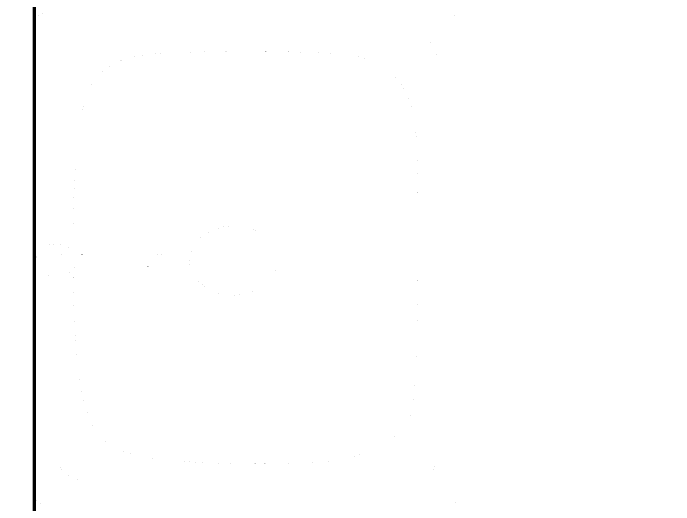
# Model space of a CAD drawing. Header units: metres. Extents: x 4.1 to 16.1, y -8.7 to -1.1.
# Drawn here: x 8.726 to 9.641, y -3.244 to -2.563 of the extents above; entities that cross this region are included whole.
import ezdxf

# ---------------------------------------------------------------- set-up
doc = ezdxf.new("R2010")
doc.units = ezdxf.units.M
doc.header["$LTSCALE"] = 10
doc.layers.get('0').update_dxf_attribs({"linetype": 'CONTINUOUS', "lineweight": 100})
doc.layers.add('plumbing', color=15, linetype='CONTINUOUS', lineweight=100)
doc.layers.add('walls', color=8, linetype='CONTINUOUS', lineweight=100)

# ---------------------------------------------------------------- blocks, each defined once
blk = doc.blocks.new('F-0-1')
at = {"color": 0, "const_width": 0.01}
for points in [[(-339.53, 282.44), (-339.32, 283.87)], [(-339.32, 283.87), (-338.97, 285.23)], [(-338.97, 285.23), (-338.46, 286.49)], [(-338.46, 286.49), (-337.82, 287.65)], [(-337.82, 287.65), (-337.06, 288.69)], [(-337.06, 288.69), (-336.19, 289.6)], [(-336.19, 289.6), (-335.22, 290.37)], [(-335.22, 290.37), (-334.17, 290.99)], [(-334.17, 290.99), (-333.04, 291.45)], [(-333.04, 291.45), (-331.85, 291.73)], [(-331.85, 291.73), (-330.61, 291.83)], [(-330.61, 291.83), (-330.61, 291.83)], [(-330.61, 291.83), (-275.51, 291.83)], [(-330.61, 291.83), (-330.61, 291.83)], [(-330.61, 291.83), (-330.61, 291.83)], [(-330.61, 291.83), (-330.61, 291.83)], [(-330.61, 291.83), (-330.61, 291.83)], [(-330.61, 291.83), (-330.61, 291.83)], [(-330.61, 291.83), (-330.61, 291.83)], [(-330.61, 291.83), (-330.61, 291.83)], [(-330.61, 291.83), (-330.61, 291.83)], [(-330.61, 291.83), (-330.61, 291.83)], [(-330.61, 291.83), (-330.61, 291.83)], [(-330.61, 291.83), (-330.61, 291.83)], [(-330.61, 291.83), (-330.61, 291.83)], [(-330.61, 291.83), (-330.61, 291.83)], [(-330.61, 291.83), (-330.61, 291.83)], [(-275.51, 291.83), (-220.4, 291.83)], [(-220.4, 291.83), (-165.3, 291.83)], [(-165.3, 291.83), (-110.2, 291.83)], [(-110.2, 291.83), (-55.1, 291.83)], [(-55.1, 291.83), (0, 291.83)], [(0, 291.83), (55.1, 291.83)], [(55.1, 291.83), (110.2, 291.83)], [(110.2, 291.83), (165.3, 291.83)], [(165.3, 291.83), (220.4, 291.83)], [(220.4, 291.83), (275.51, 291.83)], [(275.51, 291.83), (330.61, 291.83)], [(330.61, 291.83), (331.84, 291.73)], [(331.84, 291.73), (333.02, 291.43)], [(333.02, 291.43), (334.13, 290.95)], [(334.13, 290.95), (335.17, 290.3)], [(335.17, 290.3), (336.12, 289.49)], [(336.12, 289.49), (336.98, 288.55)], [(336.98, 288.55), (337.72, 287.47)], [(337.72, 287.47), (338.36, 286.28)], [(338.36, 286.28), (338.87, 284.99)], [(338.87, 284.99), (339.24, 283.61)], [(-339.56, 280.93), (-339.53, 282.44)], [(-339.56, 234.11), (-339.56, 280.93)], [(339.24, 283.61), (339.48, 282.16)], [(339.48, 282.16), (339.56, 280.65)], [(339.56, 280.65), (339.56, 233.85)], [(-295.29, 258.18), (-298.29, 255.76)], [(-292.03, 260.13), (-295.29, 258.18)], [(-288.54, 261.57), (-292.03, 260.13)], [(-284.87, 262.46), (-288.54, 261.57)], [(-281.03, 262.77), (-284.87, 262.46)], [(-234.52, 262.77), (-281.03, 262.77)], [(-188.01, 262.77), (-234.52, 262.77)], [(-141.49, 262.77), (-188.01, 262.77)], [(-94.98, 262.77), (-141.49, 262.77)], [(-48.46, 262.77), (-94.98, 262.77)], [(-1.95, 262.77), (-48.46, 262.77)], [(44.56, 262.77), (-1.95, 262.77)], [(91.08, 262.77), (44.56, 262.77)], [(137.59, 262.77), (91.08, 262.77)], [(184.1, 262.77), (137.59, 262.77)], [(230.62, 262.77), (184.1, 262.77)], [(277.13, 262.77), (230.62, 262.77)], [(280.96, 262.46), (277.13, 262.77)], [(284.64, 261.57), (280.96, 262.46)], [(288.13, 260.13), (284.64, 261.57)], [(291.39, 258.18), (288.13, 260.13)], [(294.39, 255.76), (291.39, 258.18)], [(-303.38, 249.7), (-305.41, 246.13)], [(-301, 252.92), (-303.38, 249.7)], [(-298.29, 255.76), (-301, 252.92)], [(297.1, 252.92), (294.39, 255.76)], [(299.48, 249.7), (297.1, 252.92)], [(301.51, 246.13), (299.48, 249.7)], [(-308.25, 238.13), (-309, 233.78)], [(-307.05, 242.26), (-308.25, 238.13)], [(-305.41, 246.13), (-307.05, 242.26)], [(303.14, 242.26), (301.51, 246.13)], [(304.35, 238.13), (303.14, 242.26)], [(305.1, 233.78), (304.35, 238.13)], [(-339.56, 187.29), (-339.56, 234.11)], [(-309, 233.78), (-309.26, 229.24)], [(-309.26, 229.24), (-309.26, 191.13)], [(-203.27, 230.72), (-215.9, 227.22)], [(-189.46, 233.16), (-203.27, 230.72)], [(-169.41, 234.88), (-189.46, 233.16)], [(-141.17, 236.17), (-169.41, 234.88)], [(-106.48, 237.03), (-141.17, 236.17)], [(-67.09, 237.5), (-106.48, 237.03)], [(-24.72, 237.6), (-67.09, 237.5)], [(18.88, 237.35), (-24.72, 237.6)], [(61.97, 236.77), (18.88, 237.35)], [(102.82, 235.89), (61.97, 236.77)], [(139.68, 234.73), (102.82, 235.89)], [(170.82, 233.31), (139.68, 234.73)], [(194.49, 231.66), (170.82, 233.31)], [(208.97, 229.8), (194.49, 231.66)], [(218.08, 226.9), (208.97, 229.8)], [(305.36, 229.24), (305.1, 233.78)], [(305.36, 191.13), (305.36, 229.24)], [(339.56, 233.85), (339.56, 187.06)], [(-227.38, 222.68), (-237.73, 217.14)], [(-215.9, 227.22), (-227.38, 222.68)], [(226.8, 222.19), (218.08, 226.9)], [(235.06, 215.83), (226.8, 222.19)], [(-246.97, 210.63), (-255.13, 203.19)], [(-237.73, 217.14), (-246.97, 210.63)], [(242.82, 207.99), (235.06, 215.83)], [(-255.13, 203.19), (-262.21, 194.86)], [(250.03, 198.81), (242.82, 207.99)], [(-262.21, 194.86), (-268.26, 185.66)], [(256.62, 188.45), (250.03, 198.81)], [(-339.56, 140.47), (-339.56, 187.29)], [(-309.26, 191.13), (-309.26, 153.02)], [(-268.26, 185.66), (-273.28, 175.64)], [(262.55, 177.07), (256.62, 188.45)], [(305.36, 153.02), (305.36, 191.13)], [(339.56, 187.06), (339.56, 140.26)], [(-273.28, 175.64), (-277.29, 164.82)], [(267.76, 164.82), (262.55, 177.07)], [(-277.29, 164.82), (-280.33, 153.25)], [(272.19, 151.85), (267.76, 164.82)], [(-309.26, 153.02), (-309.26, 114.9)], [(-280.33, 153.25), (-282.41, 140.96)], [(275.81, 138.33), (272.19, 151.85)], [(305.36, 114.9), (305.36, 153.02)], [(-339.56, 93.64), (-339.56, 140.47)], [(-282.41, 140.96), (-283.89, 126)], [(278.54, 124.4), (275.81, 138.33)], [(339.56, 140.26), (339.56, 93.46)], [(-283.89, 126), (-285.11, 106.95)], [(280.34, 110.22), (278.54, 124.4)], [(-309.26, 114.9), (-309.26, 76.79)], [(281.53, 94.91), (280.34, 110.22)], [(305.36, 76.79), (305.36, 114.9)], [(-285.11, 106.95), (-286.07, 84.58)], [(-339.56, 46.82), (-339.56, 93.64)], [(282.45, 77.69), (281.53, 94.91)], [(339.56, 93.46), (339.56, 46.66)], [(-286.07, 84.58), (-286.77, 59.67)], [(-309.26, 76.79), (-309.26, 38.67)], [(283.1, 58.91), (282.45, 77.69)], [(305.36, 38.67), (305.36, 76.79)], [(-286.77, 59.67), (-287.21, 33)], [(283.49, 38.91), (283.1, 58.91)], [(-339.56, 0), (-339.56, 46.82)], [(339.56, 46.66), (339.56, -0.14)], [(-309.26, 38.67), (-309.26, 0.56)], [(-16.45, 37.81), (-21.99, 34.27)], [(-10.54, 40.42), (-16.45, 37.81)], [(-4.31, 42.05), (-10.54, 40.42)], [(2.18, 42.61), (-4.31, 42.05)], [(2.18, 42.61), (2.18, 42.61)], [(8.67, 42.05), (2.18, 42.61)], [(2.18, 42.61), (2.18, 42.61)], [(2.18, 42.61), (2.18, 42.61)], [(2.18, 42.61), (2.18, 42.61)], [(2.18, 42.61), (2.18, 42.61)], [(2.18, 42.61), (2.18, 42.61)], [(2.18, 42.61), (2.18, 42.61)], [(2.18, 42.61), (2.18, 42.61)], [(2.18, 42.61), (2.18, 42.61)], [(2.18, 42.61), (2.18, 42.61)], [(2.18, 42.61), (2.18, 42.61)], [(2.18, 42.61), (2.18, 42.61)], [(2.18, 42.61), (2.18, 42.61)], [(2.18, 42.61), (2.18, 42.61)], [(2.18, 42.61), (2.18, 42.61)], [(14.9, 40.42), (8.67, 42.05)], [(20.81, 37.81), (14.9, 40.42)], [(26.35, 34.27), (20.81, 37.81)], [(283.61, 18.05), (283.49, 38.91)], [(305.36, 0.56), (305.36, 38.67)], [(-287.21, 33), (-287.4, 5.34)], [(-27.09, 29.88), (-31.7, 24.73)], [(-21.99, 34.27), (-27.09, 29.88)], [(31.45, 29.88), (26.35, 34.27)], [(36.06, 24.73), (31.45, 29.88)], [(-35.76, 18.87), (-39.22, 12.39)], [(-31.7, 24.73), (-35.76, 18.87)], [(40.12, 18.87), (36.06, 24.73)], [(43.58, 12.39), (40.12, 18.87)], [(-39.22, 12.39), (-42, 5.36)], [(46.36, 5.36), (43.58, 12.39)], [(283.47, -3.35), (283.61, 18.05)], [(-339.56, -46.82), (-339.56, 0)], [(-309.26, 0.56), (-309.26, -37.56)], [(-287.4, 5.34), (-287.33, -22.52)], [(-42, 5.36), (-44.07, -2.15)], [(48.43, -2.15), (46.36, 5.36)], [(305.36, -37.56), (305.36, 0.56)], [(-44.07, -2.15), (-45.35, -10.06)], [(49.71, -10.06), (48.43, -2.15)], [(283.07, -24.94), (283.47, -3.35)], [(339.56, -0.14), (339.56, -46.94)], [(-45.35, -10.06), (-45.79, -18.3)], [(-45.79, -18.3), (-45.35, -26.54)], [(50.15, -18.3), (49.71, -10.06)], [(49.71, -26.54), (50.15, -18.3)], [(-287.33, -22.52), (-287, -49.8)], [(-45.35, -26.54), (-44.07, -34.45)], [(48.43, -34.45), (49.71, -26.54)], [(282.4, -46.36), (283.07, -24.94)], [(-44.07, -34.45), (-42, -41.96)], [(46.36, -41.96), (48.43, -34.45)], [(-309.26, -37.56), (-309.26, -75.67)], [(-42, -41.96), (-39.22, -48.99)], [(43.58, -48.99), (46.36, -41.96)], [(305.36, -75.67), (305.36, -37.56)], [(-339.56, -93.64), (-339.56, -46.82)], [(-287, -49.8), (-286.41, -75.73)], [(-39.22, -48.99), (-35.76, -55.47)], [(40.12, -55.47), (43.58, -48.99)], [(281.47, -67.29), (282.4, -46.36)], [(339.56, -46.94), (339.56, -93.74)], [(-35.76, -55.47), (-31.7, -61.33)], [(-31.7, -61.33), (-27.09, -66.48)], [(31.45, -66.48), (36.06, -61.33)], [(36.06, -61.33), (40.12, -55.47)], [(-27.09, -66.48), (-21.99, -70.87)], [(-21.99, -70.87), (-16.45, -74.41)], [(20.81, -74.41), (26.35, -70.87)], [(26.35, -70.87), (31.45, -66.48)], [(280.29, -87.37), (281.47, -67.29)], [(-309.26, -75.67), (-309.26, -113.78)], [(-286.41, -75.73), (-285.57, -99.53)], [(-16.45, -74.41), (-10.54, -77.03)], [(-10.54, -77.03), (-4.31, -78.65)], [(-4.31, -78.65), (2.18, -79.21)], [(2.18, -79.21), (8.67, -78.65)], [(8.67, -78.65), (14.9, -77.03)], [(14.9, -77.03), (20.81, -74.41)], [(305.36, -113.78), (305.36, -75.67)], [(278.84, -106.27), (280.29, -87.37)], [(-339.56, -140.47), (-339.56, -93.64)], [(-285.57, -99.53), (-284.46, -120.41)], [(339.56, -93.74), (339.56, -140.54)], [(-2.07, -108.85), (-3.79, -111.39)], [(-0.11, -107.22), (-2.07, -108.85)], [(1.98, -106.48), (-0.11, -107.22)], [(4.07, -106.62), (1.98, -106.48)], [(6.05, -107.59), (4.07, -106.62)], [(7.79, -109.39), (6.05, -107.59)], [(9.19, -111.98), (7.79, -109.39)], [(277.13, -123.63), (278.84, -106.27)], [(-309.26, -113.78), (-309.26, -151.9)], [(-5.15, -114.87), (-6.03, -119.32)], [(-3.79, -111.39), (-5.15, -114.87)], [(10.11, -115.34), (9.19, -111.98)], [(10.44, -119.44), (10.11, -115.34)], [(305.36, -151.9), (305.36, -113.78)], [(-284.46, -120.41), (-283.1, -137.6)], [(-6.32, -127.15), (-6.35, -133.8)], [(-6.31, -124.75), (-6.32, -127.15)], [(-6.03, -119.32), (-6.31, -124.75)], [(10.41, -130.53), (10.43, -123.1)], [(10.43, -123.1), (10.44, -119.44)], [(274.96, -139.34), (277.13, -123.63)], [(-6.35, -133.8), (-6.38, -143.89)], [(10.37, -141.02), (10.41, -130.53)], [(-339.56, -187.29), (-339.56, -140.47)], [(-283.1, -137.6), (-281.15, -151.79)], [(-6.38, -143.89), (-6.43, -156.61)], [(10.32, -153.87), (10.37, -141.02)], [(272.05, -153.54), (274.96, -139.34)], [(339.56, -140.54), (339.56, -187.33)], [(-309.26, -151.9), (-309.26, -190.01)], [(-281.15, -151.79), (-278.27, -164.52)], [(10.27, -168.36), (10.32, -153.87)], [(268.29, -166.32), (272.05, -153.54)], [(305.36, -190.01), (305.36, -151.9)], [(-278.27, -164.52), (-274.44, -175.87)], [(-6.43, -156.61), (-6.48, -171.15)], [(-6.48, -171.15), (-6.54, -186.71)], [(10.21, -183.77), (10.27, -168.36)], [(263.57, -177.75), (268.29, -166.32)], [(-274.44, -175.87), (-269.65, -185.93)], [(257.79, -187.92), (263.57, -177.75)], [(-339.56, -234.11), (-339.56, -187.29)], [(-309.26, -190.01), (-309.26, -228.13)], [(-269.65, -185.93), (-263.87, -194.79)], [(-6.54, -186.71), (-6.6, -202.46)], [(10.16, -199.41), (10.21, -183.77)], [(250.82, -196.9), (257.79, -187.92)], [(305.36, -228.13), (305.36, -190.01)], [(339.56, -187.33), (339.56, -234.13)], [(-263.87, -194.79), (-257.08, -202.53)], [(10.1, -214.56), (10.16, -199.41)], [(242.57, -204.78), (250.82, -196.9)], [(-257.08, -202.53), (-249.26, -209.24)], [(-249.26, -209.24), (-240.39, -215.01)], [(-6.6, -202.46), (-6.65, -217.59)], [(232.93, -211.63), (242.57, -204.78)], [(-240.39, -215.01), (-230.46, -219.91)], [(-6.65, -217.59), (-6.7, -231.3)], [(10.06, -228.51), (10.1, -214.56)], [(209.02, -222.57), (221.78, -217.54)], [(221.78, -217.54), (232.93, -211.63)], [(-309.26, -228.13), (-309, -232.66)], [(-230.46, -219.91), (-219.44, -224.05)], [(-219.44, -224.05), (-207.31, -227.51)], [(-207.31, -227.51), (-194.05, -230.36)], [(10.02, -240.55), (10.06, -228.51)], [(178.21, -230.36), (194.53, -226.82)], [(194.53, -226.82), (209.02, -222.57)], [(305.1, -232.66), (305.36, -228.13)], [(-339.56, -280.93), (-339.56, -234.11)], [(-309, -232.66), (-308.25, -237.01)], [(-308.25, -237.01), (-307.05, -241.14)], [(-194.05, -230.36), (-194.05, -230.36)], [(-194.05, -230.36), (-171.37, -233.72)], [(-194.05, -230.36), (-194.05, -230.36)], [(-194.05, -230.36), (-194.05, -230.36)], [(-194.05, -230.36), (-194.05, -230.36)], [(-194.05, -230.36), (-194.05, -230.36)], [(-194.05, -230.36), (-194.05, -230.36)], [(-194.05, -230.36), (-194.05, -230.36)], [(-194.05, -230.36), (-194.05, -230.36)], [(-194.05, -230.36), (-194.05, -230.36)], [(-194.05, -230.36), (-194.05, -230.36)], [(-194.05, -230.36), (-194.05, -230.36)], [(-194.05, -230.36), (-194.05, -230.36)], [(-194.05, -230.36), (-194.05, -230.36)], [(-194.05, -230.36), (-194.05, -230.36)], [(-194.05, -230.36), (-194.05, -230.36)], [(-171.37, -233.72), (-143.71, -236.4)], [(-143.71, -236.4), (-112.13, -238.42)], [(-6.7, -231.3), (-6.74, -242.78)], [(-3.9, -237.23), (-6.73, -238.43)], [(-0.92, -236.49), (-3.9, -237.23)], [(2.18, -236.23), (-0.92, -236.49)], [(2.18, -236.23), (2.18, -236.23)], [(5.28, -236.49), (2.18, -236.23)], [(2.18, -236.23), (2.18, -236.23)], [(2.18, -236.23), (2.18, -236.23)], [(2.18, -236.23), (2.18, -236.23)], [(2.18, -236.23), (2.18, -236.23)], [(2.18, -236.23), (2.18, -236.23)], [(2.18, -236.23), (2.18, -236.23)], [(2.18, -236.23), (2.18, -236.23)], [(2.18, -236.23), (2.18, -236.23)], [(2.18, -236.23), (2.18, -236.23)], [(2.18, -236.23), (2.18, -236.23)], [(2.18, -236.23), (2.18, -236.23)], [(2.18, -236.23), (2.18, -236.23)], [(2.18, -236.23), (2.18, -236.23)], [(2.18, -236.23), (2.18, -236.23)], [(8.26, -237.23), (5.28, -236.49)], [(11.09, -238.43), (8.26, -237.23)], [(68.54, -239.36), (101.97, -237.87)], [(101.97, -237.87), (132.09, -235.85)], [(132.09, -235.85), (157.84, -233.34)], [(157.84, -233.34), (178.21, -230.36)], [(303.14, -241.14), (304.35, -237.01)], [(304.35, -237.01), (305.1, -232.66)], [(339.56, -234.13), (339.56, -280.93)], [(-307.05, -241.14), (-305.41, -245.01)], [(-305.41, -245.01), (-303.38, -248.58)], [(-112.13, -238.42), (-77.65, -239.8)], [(-77.65, -239.8), (-41.3, -240.56)], [(-41.3, -240.56), (-4.13, -240.73)], [(-15.97, -247.12), (-17.63, -250.1)], [(-14.03, -244.44), (-15.97, -247.12)], [(-11.82, -242.07), (-14.03, -244.44)], [(-9.38, -240.06), (-11.82, -242.07)], [(-6.73, -238.43), (-9.38, -240.06)], [(-6.74, -242.78), (-6.76, -251.21)], [(-4.13, -240.73), (32.83, -240.33)], [(9.99, -249.97), (10.02, -240.55)], [(13.74, -240.06), (11.09, -238.43)], [(16.18, -242.07), (13.74, -240.06)], [(18.39, -244.44), (16.18, -242.07)], [(20.33, -247.12), (18.39, -244.44)], [(21.99, -250.1), (20.33, -247.12)], [(32.83, -240.33), (68.54, -239.36)], [(299.48, -248.58), (301.51, -245.01)], [(301.51, -245.01), (303.14, -241.14)], [(-303.38, -248.58), (-301, -251.81)], [(-301, -251.81), (-298.29, -254.64)], [(-298.29, -254.64), (-295.29, -257.06)], [(-18.96, -253.32), (-19.95, -256.76)], [(-17.63, -250.1), (-18.96, -253.32)], [(-6.76, -251.21), (-6.77, -255.79)], [(-6.77, -255.79), (-6.34, -260.08)], [(9.66, -260.35), (9.98, -256.07)], [(9.98, -256.07), (9.99, -249.97)], [(9.98, -256.07), (9.98, -256.07)], [(9.98, -256.07), (9.98, -256.07)], [(9.98, -256.07), (9.98, -256.07)], [(9.98, -256.07), (9.98, -256.07)], [(9.98, -256.07), (9.98, -256.07)], [(9.98, -256.07), (9.98, -256.07)], [(9.98, -256.07), (9.98, -256.07)], [(9.98, -256.07), (9.98, -256.07)], [(9.98, -256.07), (9.98, -256.07)], [(9.98, -256.07), (9.98, -256.07)], [(9.98, -256.07), (9.98, -256.07)], [(9.98, -256.07), (9.98, -256.07)], [(9.98, -256.07), (9.98, -256.07)], [(9.98, -256.07), (9.98, -256.07)], [(9.98, -256.07), (9.98, -256.07)], [(23.32, -253.32), (21.99, -250.1)], [(24.31, -256.76), (23.32, -253.32)], [(291.39, -257.06), (294.39, -254.64)], [(294.39, -254.64), (297.1, -251.81)], [(297.1, -251.81), (299.48, -248.58)], [(-295.29, -257.06), (-292.03, -259.01)], [(-292.03, -259.01), (-288.54, -260.45)], [(-288.54, -260.45), (-284.87, -261.35)], [(-284.87, -261.35), (-281.03, -261.65)], [(-281.03, -261.65), (-281.03, -261.65)], [(-281.03, -261.65), (-234.52, -261.65)], [(-281.03, -261.65), (-281.03, -261.65)], [(-281.03, -261.65), (-281.03, -261.65)], [(-281.03, -261.65), (-281.03, -261.65)], [(-281.03, -261.65), (-281.03, -261.65)], [(-281.03, -261.65), (-281.03, -261.65)], [(-281.03, -261.65), (-281.03, -261.65)], [(-281.03, -261.65), (-281.03, -261.65)], [(-281.03, -261.65), (-281.03, -261.65)], [(-281.03, -261.65), (-281.03, -261.65)], [(-281.03, -261.65), (-281.03, -261.65)], [(-281.03, -261.65), (-281.03, -261.65)], [(-281.03, -261.65), (-281.03, -261.65)], [(-281.03, -261.65), (-281.03, -261.65)], [(-281.03, -261.65), (-281.03, -261.65)], [(-234.52, -261.65), (-188.01, -261.65)], [(-188.01, -261.65), (-141.49, -261.65)], [(-141.49, -261.65), (-94.98, -261.65)], [(-94.98, -261.65), (-48.46, -261.65)], [(-48.46, -261.65), (-1.95, -261.65)], [(-20.56, -260.39), (-20.77, -264.17)], [(-20.77, -264.17), (-20.56, -267.95)], [(-19.95, -256.76), (-20.56, -260.39)], [(-6.34, -260.08), (-5.37, -263.61)], [(-5.37, -263.61), (-3.96, -266.36)], [(-1.95, -261.65), (44.56, -261.65)], [(7.43, -266.55), (8.77, -263.85)], [(8.77, -263.85), (9.66, -260.35)], [(24.92, -260.39), (24.31, -256.76)], [(25.13, -264.17), (24.92, -260.39)], [(24.92, -267.95), (25.13, -264.17)], [(44.56, -261.65), (91.08, -261.65)], [(91.08, -261.65), (137.59, -261.65)], [(137.59, -261.65), (184.1, -261.65)], [(184.1, -261.65), (230.62, -261.65)], [(230.62, -261.65), (277.13, -261.65)], [(277.13, -261.65), (280.96, -261.35)], [(280.96, -261.35), (284.64, -260.45)], [(284.64, -260.45), (288.13, -259.01)], [(288.13, -259.01), (291.39, -257.06)], [(-20.56, -267.95), (-19.95, -271.57)], [(-19.95, -271.57), (-18.96, -275.02)], [(-3.96, -266.36), (-2.22, -268.34)], [(-2.22, -268.34), (-0.27, -269.54)], [(-0.27, -269.54), (1.78, -269.97)], [(1.78, -269.97), (3.82, -269.61)], [(3.82, -269.61), (5.74, -268.47)], [(5.74, -268.47), (7.43, -266.55)], [(23.32, -275.02), (24.31, -271.57)], [(24.31, -271.57), (24.92, -267.95)], [(-339.48, -282.44), (-339.56, -280.93)], [(-339.24, -283.89), (-339.48, -282.44)], [(-18.96, -275.02), (-17.63, -278.24)], [(-17.63, -278.24), (-15.97, -281.21)], [(-15.97, -281.21), (-14.03, -283.9)], [(18.39, -283.9), (20.33, -281.21)], [(20.33, -281.21), (21.99, -278.24)], [(21.99, -278.24), (23.32, -275.02)], [(339.47, -282.44), (339.23, -283.89)], [(339.56, -280.93), (339.47, -282.44)], [(-338.87, -285.27), (-339.24, -283.89)], [(-338.36, -286.56), (-338.87, -285.27)], [(-337.72, -287.75), (-338.36, -286.56)], [(-336.98, -288.83), (-337.72, -287.75)], [(-336.12, -289.77), (-336.98, -288.83)], [(-335.17, -290.58), (-336.12, -289.77)], [(-334.13, -291.23), (-335.17, -290.58)], [(-333.02, -291.71), (-334.13, -291.23)], [(-331.84, -292.01), (-333.02, -291.71)], [(-330.61, -292.11), (-331.84, -292.01)], [(-275.51, -292.11), (-330.61, -292.11)], [(-220.4, -292.11), (-275.51, -292.11)], [(-165.3, -292.11), (-220.4, -292.11)], [(-110.2, -292.11), (-165.3, -292.11)], [(-55.1, -292.11), (-110.2, -292.11)], [(0, -292.11), (-55.1, -292.11)], [(-14.03, -283.9), (-11.82, -286.27)], [(-11.82, -286.27), (-9.38, -288.28)], [(-9.38, -288.28), (-6.73, -289.9)], [(-6.73, -289.9), (-3.9, -291.11)], [(-3.9, -291.11), (-0.92, -291.85)], [(-0.92, -291.85), (2.18, -292.11)], [(55.1, -292.11), (0, -292.11)], [(2.18, -292.11), (5.28, -291.85)], [(5.28, -291.85), (8.26, -291.11)], [(8.26, -291.11), (11.09, -289.9)], [(11.09, -289.9), (13.74, -288.28)], [(13.74, -288.28), (16.18, -286.27)], [(16.18, -286.27), (18.39, -283.9)], [(110.2, -292.11), (55.1, -292.11)], [(165.3, -292.11), (110.2, -292.11)], [(220.4, -292.11), (165.3, -292.11)], [(275.51, -292.11), (220.4, -292.11)], [(330.61, -292.11), (275.51, -292.11)], [(331.79, -292.01), (330.61, -292.11)], [(332.94, -291.71), (331.79, -292.01)], [(334.04, -291.23), (332.94, -291.71)], [(335.07, -290.58), (334.04, -291.23)], [(336.02, -289.77), (335.07, -290.58)], [(336.89, -288.83), (336.02, -289.77)], [(337.65, -287.75), (336.89, -288.83)], [(338.31, -286.56), (337.65, -287.75)], [(338.84, -285.27), (338.31, -286.56)], [(339.23, -283.89), (338.84, -285.27)]]:
    blk.add_lwpolyline(points, dxfattribs=at)

msp = doc.modelspace()

# ---------------------------------------------------------------- linework, layer by layer
at = {"layer": 'walls'}
msp.add_lwpolyline([(16.123, -2.254), (15.874, -2.253), (15.874, -1.375), (11.375, -1.377), (8.755, -1.377), (8.755, -4.877), (10.005, -4.877), (10.005, -4.997), (8.635, -4.998), (8.635, -1.383), (7.019, -1.383), (7.019, -2.391), (6.769, -2.391), (6.769, -1.126), (11.124, -1.126), (16.123, -1.124)], close=True, dxfattribs=at)

# ---------------------------------------------------------------- block references
at = {"layer": 'plumbing', "xscale": 0.001, "yscale": 0.001, "rotation": -90.00021046}
msp.add_blockref('F-0-1', (9.04934, -2.90336), dxfattribs=at)

doc.saveas('drawing.dxf')
